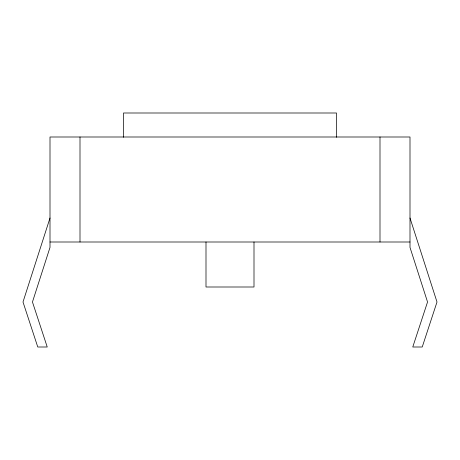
<?xml version="1.0" encoding="UTF-8"?>
<svg xmlns="http://www.w3.org/2000/svg" width="460" height="460" viewBox="0 0 460 460"><rect width="100%" height="100%" fill="white"/><g stroke="black" fill="none" stroke-linecap="round" stroke-linejoin="round"><path stroke-width="0.69" d="M50.002 218L23 302.001L37.766 347.001L47.236 347.001L32.453 302.001L50.002 247.411L50.002 136.999L409.998 136.999L409.998 247.411L427.547 302.001L412.764 347.001L422.234 347.001L437 302.001L409.998 218M50.002 242L409.998 242M380 136.999L380 242M336.501 137.287L336.501 112.999L123.498 112.999L123.498 137.287M254 242L254 287L205.999 287L205.999 242M80 136.999L80 242"/></g></svg>
